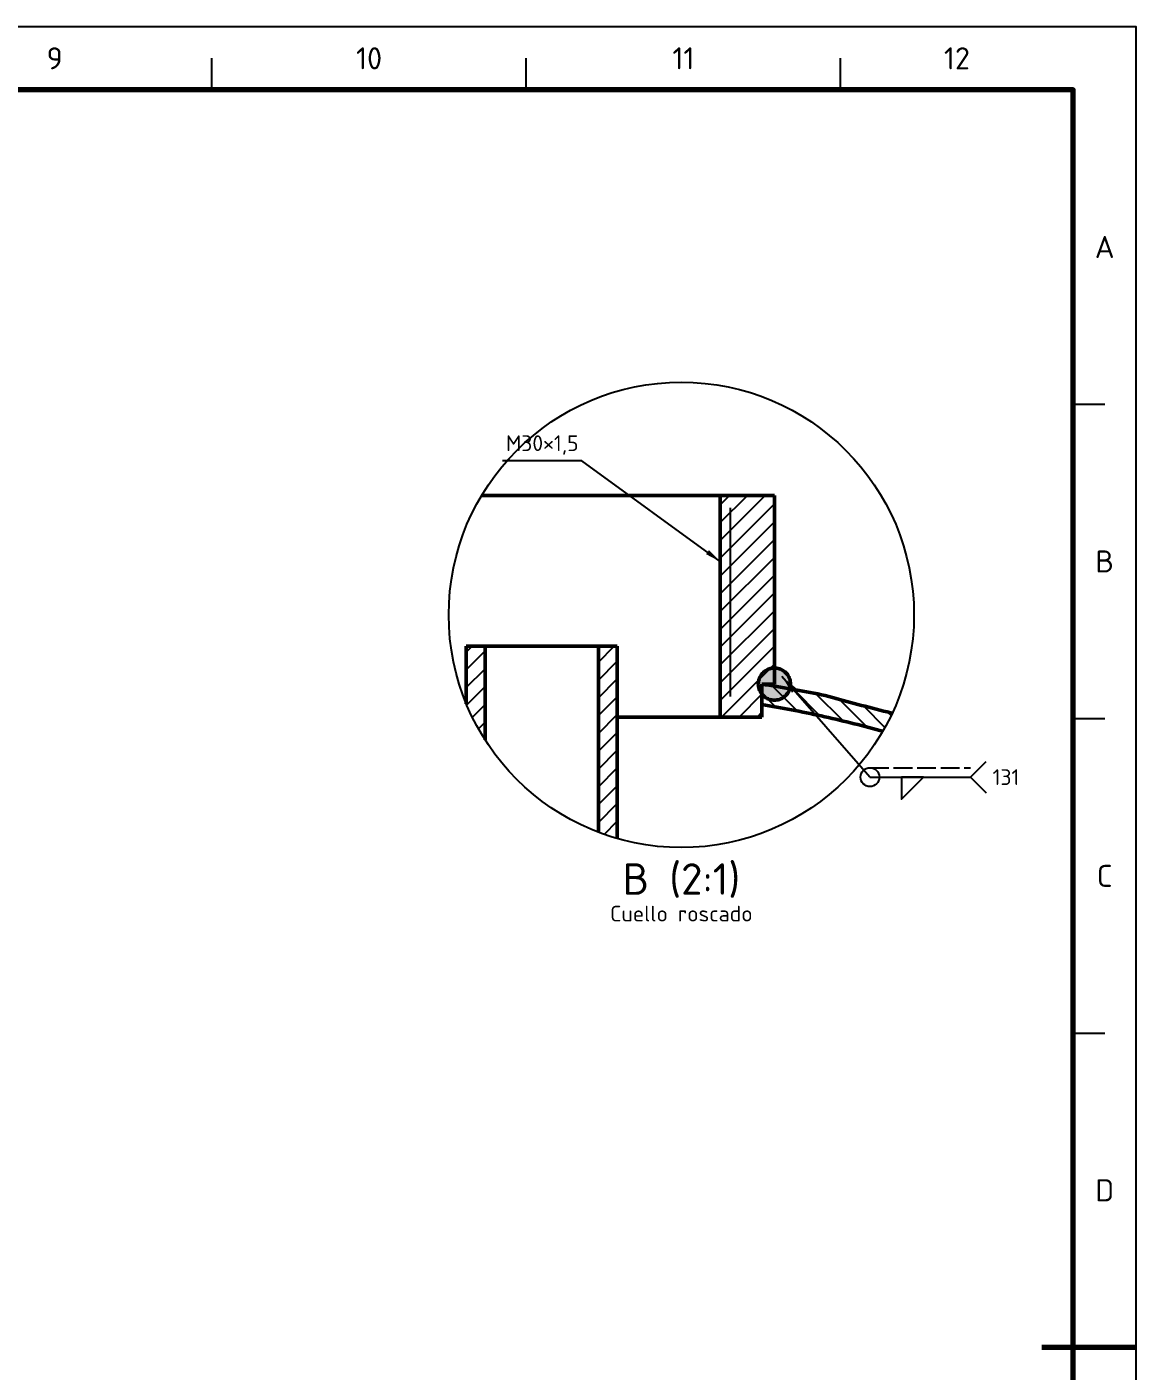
# Model space of a CAD drawing. Header units: millimetres. Extents: x 0 to 594, y 0 to 420.
# Drawn here: x 417.6 to 594, y 206.2 to 420 of the extents above; entities that cross this region are included whole.
import ezdxf
from ezdxf.enums import TextEntityAlignment as Align

# ---------------------------------------------------------------- set-up
doc = ezdxf.new("R2010")
doc.units = ezdxf.units.MM
doc.linetypes.add('ISO02-TRAZOS', pattern=[3.75, 3, -0.75])
for name, color, linetype, lineweight in [('01-VISIBLE', 7, 'CONTINUOUS', 50), ('05-RAYADO', 8, 'CONTINUOUS', 25), ('06-TEXTO', 7, 'CONTINUOUS', 25), ('07-RECUADRO', 7, 'CONTINUOUS', 70), ('08-FINA', 5, 'CONTINUOUS', 25), ('12-SOLDADURA', 6, 'CONTINUOUS', 25)]:
    doc.layers.add(name, color=color, linetype=linetype, lineweight=lineweight)
doc.styles.add('ISO3098', font='isocpeur.ttf')

msp = doc.modelspace()

# ---------------------------------------------------------------- hatches: boundary and pattern name
at = {"layer": '05-RAYADO'}
h = msp.add_hatch(dxfattribs=at)
h.set_pattern_fill('ANSI31', scale=0.62992)
h.paths.add_polyline_path([(534.487, 315.5), (534.487, 310.262), (527.843, 310.262), (527.843, 345.5), (536.467, 345.5), (536.467, 315.5)])
h = msp.add_hatch(dxfattribs=at)
h.set_pattern_fill('ANSI31', scale=0.62992)
h.paths.add_polyline_path([(487.467, 321.5), (490.467, 321.5), (490.467, 306.614), (490.407, 306.705), (489.931, 307.478), (489.473, 308.263), (489.036, 309.058), (488.617, 309.864), (488.219, 310.68), (487.841, 311.506), (487.483, 312.341), (487.467, 312.382)])
h = msp.add_hatch(dxfattribs=at)
h.set_pattern_fill('ANSI31', scale=0.62992)
h.paths.add_polyline_path([(511.467, 321.5), (511.467, 290.936), (510.926, 291.093), (510.06, 291.367), (509.202, 291.663), (508.467, 291.936), (508.467, 321.5)])
h = msp.add_hatch(color=7, dxfattribs=at)
h.dxf.hatch_style = 1
h.paths.add_polyline_path([(538.995, 315.1), (538.901, 314.709), (538.748, 314.338), (538.538, 313.995), (538.277, 313.69), (537.971, 313.429), (537.629, 313.219), (537.258, 313.065), (536.867, 312.972), (536.467, 312.94), (536.066, 312.972), (535.676, 313.065), (535.304, 313.219), (534.962, 313.429), (534.656, 313.69), (534.396, 313.995), (534.186, 314.338), (534.032, 314.709), (533.938, 315.1), (533.907, 315.5), (533.938, 315.9), (534.032, 316.291), (534.186, 316.662), (534.396, 317.005), (534.656, 317.31), (534.962, 317.571), (535.304, 317.781), (535.676, 317.935), (536.066, 318.028), (536.467, 318.06), (536.867, 318.028), (537.258, 317.935), (537.629, 317.781), (537.971, 317.571), (538.277, 317.31), (538.538, 317.005), (538.748, 316.662), (538.901, 316.291), (538.995, 315.9), (539.027, 315.5)])
h = msp.add_hatch(dxfattribs=at)
h.set_pattern_fill('ANSI31', scale=0.62992, angle=90)
h.paths.add_polyline_path([(534.891, 315.429), (535.315, 315.358), (535.739, 315.286), (536.164, 315.215), (536.588, 315.143), (537.012, 315.071), (537.436, 314.999), (537.86, 314.926), (538.284, 314.853), (538.708, 314.78), (539.132, 314.707), (539.555, 314.632), (539.979, 314.558), (540.403, 314.483), (540.826, 314.407), (541.25, 314.33), (541.673, 314.253), (542.096, 314.174), (542.518, 314.093), (542.94, 314.011), (543.362, 313.926), (543.783, 313.838), (544.203, 313.745), (544.622, 313.647), (545.039, 313.541), (545.454, 313.428), (545.868, 313.31), (546.281, 313.19), (546.695, 313.073), (547.109, 312.958), (547.525, 312.846), (547.941, 312.736), (548.357, 312.627), (548.773, 312.519), (549.19, 312.411), (549.606, 312.304), (550.023, 312.197), (550.439, 312.089), (550.856, 311.982), (551.273, 311.875), (551.689, 311.768), (552.106, 311.66), (552.522, 311.553), (552.939, 311.445), (553.355, 311.336), (553.771, 311.228), (554.187, 311.119), (554.603, 311.009), (555.019, 310.899), (555.193, 310.852), (555.114, 310.68), (554.716, 309.864), (554.298, 309.058), (553.86, 308.263), (553.712, 308.01), (553.629, 308.033), (553.226, 308.142), (552.823, 308.252), (552.42, 308.36), (552.016, 308.467), (551.612, 308.573), (551.208, 308.679), (550.803, 308.783), (550.399, 308.887), (549.994, 308.99), (549.589, 309.092), (549.184, 309.193), (548.778, 309.294), (548.373, 309.393), (547.967, 309.492), (547.56, 309.589), (547.154, 309.686), (546.748, 309.782), (546.341, 309.877), (545.934, 309.971), (545.527, 310.065), (545.12, 310.157), (544.712, 310.249), (544.304, 310.34), (543.896, 310.43), (543.488, 310.519), (543.08, 310.607), (542.672, 310.694), (542.263, 310.781), (541.854, 310.867), (541.445, 310.951), (541.036, 311.035), (540.627, 311.118), (540.217, 311.2), (539.807, 311.282), (539.397, 311.362), (538.987, 311.442), (538.577, 311.521), (538.167, 311.599), (537.756, 311.676), (537.346, 311.752), (536.935, 311.827), (536.524, 311.902), (536.113, 311.976), (535.701, 312.049), (535.29, 312.121), (534.878, 312.192), (534.467, 312.262), (534.467, 315.5)])
at = {"layer": '08-FINA'}
h = msp.add_hatch(color=7, dxfattribs=at)
h.dxf.hatch_style = 1
h.paths.add_polyline_path([(527.843, 335), (526.056, 336.794), (525.586, 336.147)])
h = msp.add_hatch(color=7, dxfattribs=at)
h.dxf.hatch_style = 1
h.paths.add_polyline_path([(537.667, 316.7), (539.266, 314.113), (540.018, 314.772)])

# ---------------------------------------------------------------- linework, layer by layer
at = {"layer": '01-VISIBLE'}
for points in [[(527.843, 345.5), (527.239, 345.5), (526.635, 345.5), (526.031, 345.5), (525.428, 345.5), (524.824, 345.5), (524.22, 345.5), (523.616, 345.5), (523.013, 345.5), (522.409, 345.5), (521.805, 345.5), (521.201, 345.5), (520.598, 345.5), (519.994, 345.5), (519.39, 345.5), (518.786, 345.5), (518.183, 345.5), (517.579, 345.5), (516.975, 345.5), (516.372, 345.5), (515.768, 345.5), (515.164, 345.5), (514.56, 345.5), (513.957, 345.5), (513.353, 345.5), (512.749, 345.5), (512.145, 345.5), (511.542, 345.5), (510.938, 345.5), (510.334, 345.5), (509.73, 345.5), (509.127, 345.5), (508.523, 345.5), (507.919, 345.5), (507.315, 345.5), (506.712, 345.5), (506.108, 345.5), (505.504, 345.5), (504.9, 345.5), (504.297, 345.5), (503.693, 345.5), (503.089, 345.5), (502.485, 345.5), (501.882, 345.5), (501.278, 345.5), (500.674, 345.5), (500.07, 345.5), (499.467, 345.5), (498.863, 345.5), (498.259, 345.5), (497.655, 345.5), (497.052, 345.5), (496.448, 345.5), (495.844, 345.5), (495.24, 345.5), (494.637, 345.5), (494.033, 345.5), (493.429, 345.5), (492.825, 345.5), (492.222, 345.5), (491.618, 345.5), (491.014, 345.5), (490.41, 345.5), (489.918, 345.5)], [(536.467, 345.5), (527.843, 345.5)], [(527.843, 345.5), (527.843, 310.262)], [(536.467, 315.5), (536.467, 345.5)], [(487.467, 312.382), (487.467, 321.5)], [(490.467, 321.5), (487.467, 321.5)], [(508.467, 321.5), (507.867, 321.5), (507.267, 321.5), (506.667, 321.5), (506.067, 321.5), (505.467, 321.5), (504.867, 321.5), (504.267, 321.5), (503.667, 321.5), (503.067, 321.5), (502.467, 321.5), (501.867, 321.5), (501.267, 321.5), (500.667, 321.5), (500.067, 321.5), (499.467, 321.5), (498.867, 321.5), (498.267, 321.5), (497.667, 321.5), (497.067, 321.5), (496.467, 321.5), (495.867, 321.5), (495.267, 321.5), (494.667, 321.5), (494.067, 321.5), (493.467, 321.5), (492.867, 321.5), (492.267, 321.5), (491.667, 321.5), (491.067, 321.5), (490.467, 321.5)], [(490.467, 306.614), (490.467, 321.5)], [(511.467, 321.5), (508.467, 321.5)], [(508.467, 291.936), (508.467, 321.5)], [(511.467, 290.936), (511.467, 321.5)], [(536.467, 318.06), (536.266, 318.052), (536.066, 318.028), (535.869, 317.989), (535.676, 317.935), (535.487, 317.865), (535.304, 317.781), (535.129, 317.683), (534.962, 317.571), (534.804, 317.447), (534.656, 317.31), (534.52, 317.163), (534.396, 317.005), (534.284, 316.838), (534.186, 316.662), (534.102, 316.48), (534.032, 316.291), (533.977, 316.098), (533.938, 315.9), (533.915, 315.701), (533.907, 315.5), (533.915, 315.299), (533.938, 315.1), (533.977, 314.902), (534.032, 314.709), (534.102, 314.52), (534.186, 314.338), (534.284, 314.162), (534.396, 313.995), (534.52, 313.837), (534.656, 313.69), (534.804, 313.553), (534.962, 313.429), (535.129, 313.317), (535.304, 313.219), (535.487, 313.135), (535.676, 313.065), (535.869, 313.011), (536.066, 312.972), (536.266, 312.948), (536.467, 312.94)], [(539.027, 315.5), (539.019, 315.701), (538.995, 315.9), (538.956, 316.098), (538.901, 316.291), (538.832, 316.48), (538.748, 316.662), (538.649, 316.838), (538.538, 317.005), (538.413, 317.163), (538.277, 317.31), (538.129, 317.447), (537.971, 317.571), (537.804, 317.683), (537.629, 317.781), (537.446, 317.865), (537.258, 317.935), (537.064, 317.989), (536.867, 318.028), (536.668, 318.052), (536.467, 318.06)], [(555.193, 310.852), (554.999, 310.904), (554.417, 311.058), (553.835, 311.211), (553.253, 311.363), (552.671, 311.514), (552.088, 311.665), (551.506, 311.815), (550.923, 311.965), (550.34, 312.115), (549.758, 312.265), (549.175, 312.415), (548.593, 312.566), (548.01, 312.718), (547.429, 312.872), (546.848, 313.03), (546.269, 313.193), (545.691, 313.361), (545.112, 313.522), (544.528, 313.67), (543.942, 313.804), (543.353, 313.928), (542.763, 314.046), (542.172, 314.159), (541.581, 314.27), (540.989, 314.378), (540.397, 314.484), (539.804, 314.589), (539.212, 314.693), (538.619, 314.795), (538.026, 314.898), (537.433, 314.999), (536.84, 315.1), (536.247, 315.201), (535.653, 315.301), (535.06, 315.401), (534.467, 315.5)], [(534.467, 315.5), (534.467, 312.262)], [(534.487, 310.262), (534.487, 315.5)], [(536.467, 315.5), (534.487, 315.5)], [(536.467, 312.94), (536.668, 312.948), (536.867, 312.972), (537.064, 313.011), (537.258, 313.065), (537.446, 313.135), (537.629, 313.219), (537.804, 313.317), (537.971, 313.429), (538.129, 313.553), (538.277, 313.69), (538.413, 313.837), (538.538, 313.995), (538.649, 314.162), (538.748, 314.338), (538.832, 314.52), (538.901, 314.709), (538.956, 314.902), (538.995, 315.1), (539.019, 315.299), (539.027, 315.5)], [(534.467, 312.262), (535.059, 312.161), (535.651, 312.057), (536.243, 311.952), (536.834, 311.846), (537.425, 311.737), (538.016, 311.627), (538.607, 311.515), (539.197, 311.401), (539.787, 311.286), (540.376, 311.169), (540.965, 311.05), (541.554, 310.929), (542.142, 310.806), (542.73, 310.682), (543.318, 310.556), (543.905, 310.428), (544.492, 310.298), (545.079, 310.167), (545.665, 310.033), (546.25, 309.898), (546.835, 309.762), (547.42, 309.623), (548.005, 309.482), (548.589, 309.34), (549.172, 309.196), (549.755, 309.05), (550.338, 308.903), (550.92, 308.753), (551.501, 308.602), (552.083, 308.449), (552.663, 308.294), (553.244, 308.138), (553.712, 308.01)], [(527.843, 310.262), (527.236, 310.262), (526.63, 310.262), (526.023, 310.262), (525.417, 310.262), (524.81, 310.262), (524.204, 310.262), (523.597, 310.262), (522.991, 310.262), (522.384, 310.262), (521.777, 310.262), (521.171, 310.262), (520.564, 310.262), (519.958, 310.262), (519.351, 310.262), (518.745, 310.262), (518.138, 310.262), (517.532, 310.262), (516.925, 310.262), (516.319, 310.262), (515.712, 310.262), (515.106, 310.262), (514.499, 310.262), (513.893, 310.262), (513.286, 310.262), (512.68, 310.262), (512.073, 310.262), (511.467, 310.262)], [(534.487, 310.262), (527.843, 310.262)]]:
    msp.add_lwpolyline(points, dxfattribs=at)
at = {"layer": '07-RECUADRO'}
msp.add_line((594, 210), (579, 210), dxfattribs=at)
msp.add_lwpolyline([(20, 10), (584, 10), (584, 410), (20, 410)], close=True, dxfattribs=at)
at = {"layer": '08-FINA'}
for p, q in [((447, 410), (447, 415)), ((497, 410), (497, 415)), ((547, 410), (547, 415)), ((584, 360), (589, 360)), ((505.843, 351), (493.243, 351)), ((527.843, 335), (505.843, 351)), ((529.467, 313.5), (529.467, 343.5)), ((584, 310), (589, 310)), ((584, 260), (589, 260))]:
    msp.add_line(p, q, dxfattribs=at)
msp.add_lwpolyline([(0, 0), (594, 0), (594, 420), (0, 420)], close=True, dxfattribs=at)
msp.add_circle((521.667, 326.5), 37, dxfattribs=at)
at = {"layer": '12-SOLDADURA'}
for p, q in [((551.667, 300.7), (537.667, 316.7)), ((567.667, 300.7), (570.167, 303.2)), ((551.667, 300.7), (567.667, 300.7)), ((567.667, 300.7), (570.167, 298.2))]:
    msp.add_line(p, q, dxfattribs=at)
at = {"layer": '12-SOLDADURA', "linetype": 'ISO02-TRAZOS'}
msp.add_line((551.667, 302.2), (567.667, 302.2), dxfattribs=at)
at = {"layer": '12-SOLDADURA'}
msp.add_lwpolyline([(556.667, 300.7), (556.667, 297.2), (560.167, 300.7)], close=True, dxfattribs=at)
msp.add_circle((551.667, 300.7), 1.5, dxfattribs=at)

# ---------------------------------------------------------------- texts
at = {"layer": '06-TEXTO', "style": 'ISO3098'}
for s, height, p in [('9', 3.5, (422, 415)), ('10', 3.5, (472, 415)), ('11', 3.5, (522, 415)), ('12', 3.5, (565.5, 415)), ('A', 3.5, (589, 385)), ('B', 3.5, (589, 335)), ('B (2:1)', 5, (521.667, 284.5)), ('C', 3.5, (589, 285)), ('Cuello roscado', 2.5, (521.667, 279)), ('D', 3.5, (589, 235))]:
    msp.add_text(s, height=height, dxfattribs=at).set_placement(p, align=Align.MIDDLE_CENTER)
msp.add_text('M30×1,5', height=2.5, dxfattribs=at).set_placement((499.543, 351.8), align=Align.BOTTOM_CENTER)
at = {"layer": '12-SOLDADURA', "style": 'ISO3098'}
msp.add_text('131', height=2.5, dxfattribs=at).set_placement((571.167, 300.7), align=Align.MIDDLE_LEFT)

doc.saveas('drawing.dxf')
